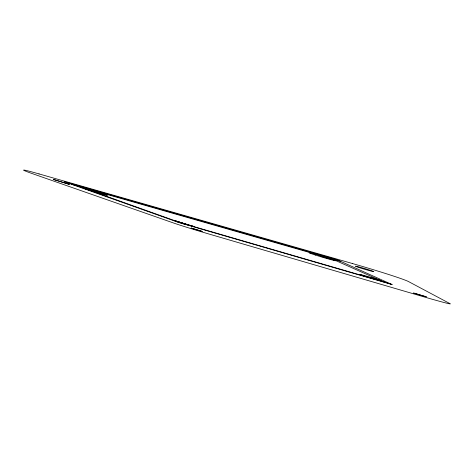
<?xml version="1.0" encoding="UTF-8"?>
<svg xmlns="http://www.w3.org/2000/svg" width="474" height="474" viewBox="0 0 474 474"><rect width="100%" height="100%" fill="white"/><g stroke="black" fill="none" stroke-linecap="round" stroke-linejoin="round"><path stroke-width="0.71" d="M38.986 173.905L352.407 263.514M337.405 259.876L64.197 181.666L179.279 222.656L392.111 284.548L383.288 281.669L385.315 282.569M71.521 184.268L340.782 261.429M85.249 188.693L95.209 191.549L88.371 189.096M335.444 260.463L322.427 256.73L318.641 255.083M188.907 225.168L194.103 226.531L175.22 220.783L188.907 225.168L176.287 221.216M380.895 280.655L370.544 277.646L372.76 278.611M175.001 221.127L382.98 281.58L328.15 257.222M70.999 183.61L184.712 224.226M337.21 259.817L391.98 284.519M39.123 173.952A41.197 1.197 17.3 0 0 32.505 173.685L172.897 222.768A28.624 0.64 16.9 0 0 208.744 233.955L423.051 296.611A32.86 0.794 16.5 0 0 450.128 303.716L408.547 281.586A47.489 1.724 16.5 0 0 352.472 263.544M413.601 293.045L426.298 296.813L413.601 293.045M53.432 179.421L69.317 184.374L53.432 179.421M191.17 228.053L202.167 231.419L191.17 228.053M315.447 255.089A14.042 0.51 16.6 0 0 335.906 260.747A14.042 0.51 16.6 0 0 316.004 254.337A14.042 0.51 16.6 0 0 315.447 255.089M88.354 189.76A12.804 0.391 17.2 0 0 107.373 195.329A12.804 0.391 17.2 0 0 89.77 189.493A12.804 0.391 17.2 0 0 88.354 189.76M365.176 276.318A10.991 0.302 16.6 0 0 381.102 280.78A10.991 0.302 16.6 0 0 365.43 275.844A10.991 0.302 16.6 0 0 365.176 276.318M359.399 267.662A9.604 0.35 16.5 0 0 373.779 271.643A9.604 0.35 16.5 0 0 360.601 267.389A9.604 0.35 16.5 0 0 359.399 267.662"/></g></svg>
